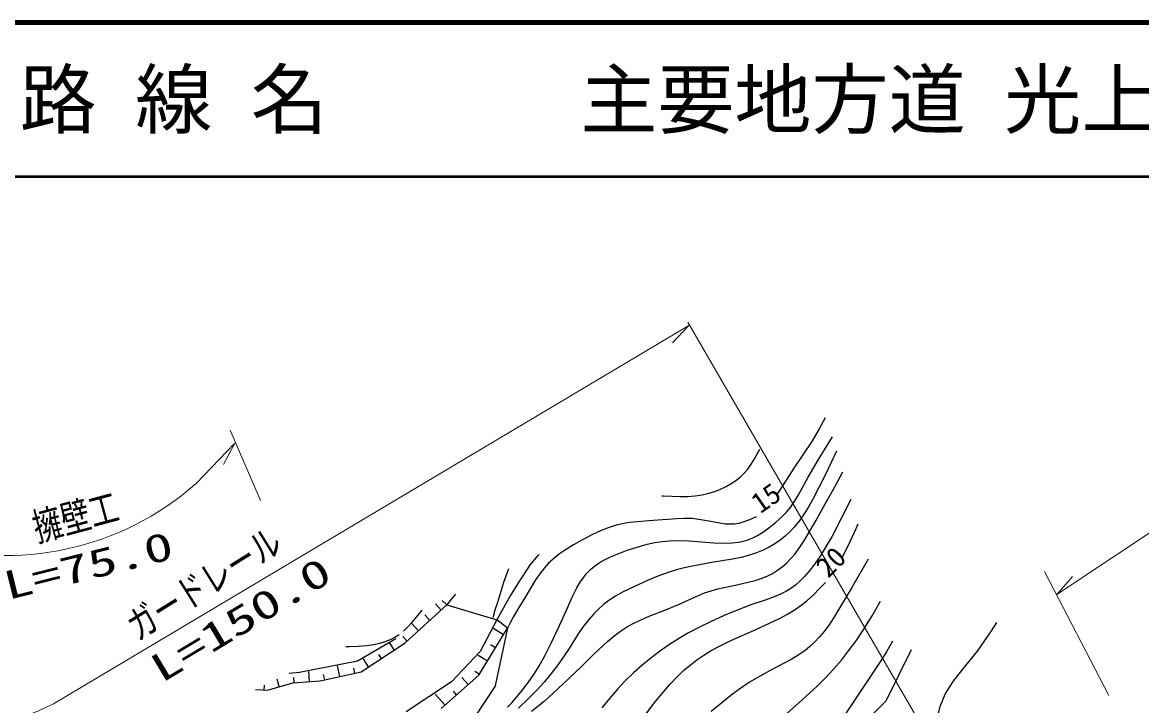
# Model space of a CAD drawing. Units: millimetres, scale not verified. Extents: x 40000 to 680000, y 20000 to 380000.
# Drawn here: x 180561 to 253142, y 335661 to 380000 of the extents above; entities that cross this region are included whole.
import ezdxf
from ezdxf.enums import TextEntityAlignment as Align

# ---------------------------------------------------------------- set-up
doc = ezdxf.new("R2010")
doc.units = ezdxf.units.MM
doc.header["$LTSCALE"] = 1000
for name, color, linetype, lineweight in [('M-BGD', 7, 'Continuous', 25), ('M-STR-HTXT', 7, 'Continuous', 13), ('M-TTL', 2, 'Continuous', 140), ('M-TTL-LINE', 7, 'Continuous', 50)]:
    doc.layers.add(name, color=color, linetype=linetype, lineweight=lineweight)
doc.layers.add('M-TTL-TXT', color=7, linetype='Continuous')
doc.styles.add('ＭＳ ゴシック', font='')
doc.styles.get('ＭＳ ゴシック').set_extended_font_data('MS Gothic')

msp = doc.modelspace()

# ---------------------------------------------------------------- linework, layer by layer
at = {"layer": 'M-BGD'}
for p, q in [((232629, 354336), (232240, 353623)), ((232240, 353623), (231756, 352797)), ((231756, 352797), (230595, 351061)), ((232639, 352374), (233093, 353106)), ((228041, 351672), (228394, 352314)), ((232190, 351637), (232639, 352374)), ((233366, 352172), (232611, 350623)), ((227590, 350994), (227828, 351324)), ((227828, 351324), (228041, 351672)), ((231515, 350476), (232190, 351637)), ((227122, 350503), (227368, 350739)), ((227368, 350739), (227590, 350994)), ((230595, 351061), (229454, 349313)), ((232611, 350623), (231818, 349067)), ((233238, 349864), (233760, 350829)), ((225843, 349707), (226195, 349873)), ((226195, 349873), (226533, 350066)), ((226533, 350066), (226836, 350271)), ((226836, 350271), (227122, 350503)), ((230863, 349297), (231515, 350476)), ((232711, 348898), (233238, 349864)), ((222020, 349273), (222127, 349266)), ((222127, 349266), (223192, 349227)), ((223192, 349227), (223695, 349240)), ((223695, 349240), (224201, 349282)), ((224201, 349282), (224640, 349349)), ((224640, 349349), (225083, 349448)), ((225083, 349448), (225464, 349562)), ((225464, 349562), (225843, 349707)), ((230613, 348888), (230863, 349297)), ((230089, 348198), (230342, 348503)), ((230342, 348503), (230613, 348888)), ((231513, 348520), (231180, 347986)), ((231818, 349067), (231513, 348520)), ((232013, 347646), (232711, 348898)), ((234284, 349041), (233689, 347842)), ((221459, 347684), (219924, 347549)), ((222994, 347789), (221459, 347684)), ((223502, 347807), (222994, 347789)), ((224011, 347795), (223502, 347807)), ((225078, 347635), (224011, 347795)), ((227722, 347724), (227287, 347556)), ((228153, 347923), (227722, 347724)), ((229407, 347549), (229817, 347917)), ((229817, 347917), (230089, 348198)), ((231180, 347986), (230909, 347602)), ((233689, 347842), (233068, 346659)), ((218099, 347030), (217492, 346744)), ((218542, 347208), (218099, 347030)), ((218994, 347358), (218542, 347208)), ((219458, 347468), (218994, 347358)), ((219924, 347549), (219458, 347468)), ((226134, 347447), (225078, 347635)), ((226443, 347428), (226134, 347447)), ((226744, 347440), (226443, 347428)), ((227017, 347483), (226744, 347440)), ((227287, 347556), (227017, 347483)), ((228612, 346936), (228973, 347200)), ((228973, 347200), (229407, 347549)), ((230611, 347234), (230333, 346936)), ((230909, 347602), (230611, 347234)), ((231282, 346396), (232013, 347646)), ((234493, 346867), (234622, 347159)), ((234622, 347159), (234750, 347452)), ((216894, 346429), (216293, 346092)), ((217492, 346744), (216894, 346429)), ((221081, 346134), (221567, 346241)), ((221567, 346241), (222055, 346319)), ((222055, 346319), (222532, 346360)), ((222532, 346360), (223013, 346372)), ((223013, 346372), (223806, 346346)), ((223806, 346346), (224607, 346289)), ((224607, 346289), (225393, 346234)), ((225393, 346234), (226187, 346209)), ((226187, 346209), (226596, 346222)), ((226596, 346222), (227004, 346265)), ((227004, 346265), (227321, 346327)), ((227321, 346327), (227633, 346419)), ((227633, 346419), (227940, 346545)), ((227940, 346545), (228236, 346699)), ((228236, 346699), (228612, 346936)), ((229706, 346399), (229358, 346161)), ((230032, 346658), (229706, 346399)), ((230333, 346936), (230032, 346658)), ((230988, 345948), (231282, 346396)), ((233068, 346659), (232695, 346006)), ((234106, 346041), (234493, 346867)), ((215711, 345730), (215335, 345465)), ((216293, 346092), (215711, 345730)), ((218703, 345320), (219238, 345543)), ((219238, 345543), (219786, 345739)), ((219786, 345739), (220431, 345951)), ((220431, 345951), (221081, 346134)), ((228165, 345575), (227720, 345425)), ((228596, 345752), (228165, 345575)), ((228984, 345943), (228596, 345752)), ((229358, 346161), (228984, 345943)), ((230402, 345202), (230672, 345521)), ((230672, 345521), (230988, 345948)), ((232695, 346006), (232295, 345366)), ((233694, 345233), (234106, 346041)), ((213419, 344702), (213999, 345401)), ((213999, 345401), (214067, 345477)), ((214687, 344900), (214418, 344605)), ((214977, 345175), (214687, 344900)), ((215335, 345465), (214977, 345175)), ((217670, 344716), (217958, 344918)), ((217958, 344918), (218321, 345130)), ((218321, 345130), (218703, 345320)), ((225151, 344920), (223688, 344650)), ((226611, 345158), (225151, 344920)), ((227172, 345278), (226611, 345158)), ((227720, 345425), (227172, 345278)), ((229831, 344664), (230113, 344908)), ((230113, 344908), (230402, 345202)), ((231953, 344871), (231581, 344385)), ((232295, 345366), (231953, 344871)), ((235419, 345169), (234359, 343337)), ((211975, 344246), (211768, 343661)), ((212094, 344536), (211975, 344246)), ((213419, 344702), (212794, 343755)), ((214117, 344224), (213835, 343817)), ((214418, 344605), (214117, 344224)), ((216962, 344002), (217170, 344257)), ((217170, 344257), (217404, 344493)), ((217404, 344493), (217670, 344716)), ((221761, 344054), (221098, 343784)), ((222429, 344293), (221761, 344054)), ((223053, 344486), (222429, 344293)), ((223688, 344650), (223053, 344486)), ((228478, 343906), (228861, 344065)), ((228861, 344065), (229204, 344242)), ((229204, 344242), (229533, 344445)), ((229533, 344445), (229831, 344664)), ((231286, 344045), (230972, 343728)), ((231581, 344385), (231286, 344045)), ((211768, 343661), (211562, 343009)), ((212794, 343755), (212195, 342793)), ((213835, 343817), (213482, 343251)), ((216217, 342695), (216524, 343313)), ((216524, 343313), (216732, 343668)), ((216732, 343668), (216962, 344002)), ((220289, 343415), (219483, 343014)), ((221098, 343784), (220289, 343415)), ((225670, 343241), (226882, 343494)), ((226882, 343494), (228086, 343775)), ((228086, 343775), (228478, 343906)), ((230694, 343487), (230399, 343272)), ((230972, 343728), (230694, 343487)), ((232281, 343274), (232458, 343459)), ((232458, 343459), (232634, 343645)), ((234359, 343337), (233257, 341492)), ((208507, 342712), (208092, 342194)), ((208647, 342891), (208507, 342712)), ((211562, 343009), (211365, 342346)), ((212195, 342793), (211755, 342015)), ((213142, 342667), (212748, 342037)), ((213482, 343251), (213142, 342667)), ((215936, 342060), (216217, 342695)), ((219032, 342756), (218600, 342474)), ((219483, 343014), (219032, 342756)), ((223228, 342267), (224007, 342634)), ((224007, 342634), (224795, 342971)), ((224795, 342971), (225228, 343120)), ((225228, 343120), (225670, 343241)), ((229199, 342680), (228657, 342487)), ((229720, 342897), (229199, 342680)), ((230070, 343073), (229720, 342897)), ((230399, 343272), (230070, 343073)), ((231433, 342465), (231864, 342856)), ((231864, 342856), (232281, 343274)), ((205388, 339732), (208092, 342194)), ((207722, 341858), (207347, 342270)), ((208092, 342194), (207792, 342483)), ((208092, 342194), (211337, 341225)), ((211365, 342346), (211202, 341850)), ((211755, 342015), (211337, 341225)), ((212748, 342037), (212380, 341393)), ((215402, 340870), (215936, 342060)), ((217924, 341931), (217610, 341616)), ((218253, 342215), (217924, 341931)), ((218600, 342474), (218253, 342215)), ((222225, 341850), (223228, 342267)), ((226973, 341888), (226069, 341508)), ((227809, 342201), (226973, 341888)), ((228657, 342487), (227809, 342201)), ((230168, 341598), (230668, 341901)), ((230668, 341901), (231058, 342170)), ((231058, 342170), (231433, 342465)), ((235664, 341493), (236219, 342438)), ((205887, 341116), (206213, 341509)), ((206213, 341509), (206478, 341856)), ((206983, 341185), (206649, 341551)), ((211337, 341225), (210237, 339179)), ((211202, 341850), (211061, 341349)), ((212023, 340685), (211337, 341225)), ((212380, 341393), (212200, 341043)), ((217317, 341281), (216954, 340807)), ((217610, 341616), (217317, 341281)), ((220125, 340973), (220657, 341228)), ((220657, 341228), (221210, 341461)), ((221210, 341461), (222225, 341850)), ((226069, 341508), (225177, 341100)), ((228079, 340587), (229650, 341319)), ((229650, 341319), (230168, 341598)), ((233257, 341492), (232918, 340976)), ((235084, 340560), (235664, 341493)), ((205273, 340500), (205545, 340750)), ((205545, 340750), (205887, 341116)), ((206244, 340512), (205789, 341011)), ((210151, 337636), (212023, 340685)), ((211761, 340259), (211105, 340662)), ((212023, 340685), (211205, 336860)), ((212200, 341043), (212023, 340685)), ((214849, 339709), (215402, 340870)), ((216954, 340807), (216612, 340312)), ((218917, 340179), (219349, 340502)), ((219349, 340502), (219729, 340750)), ((219729, 340750), (220125, 340973)), ((224462, 340753), (223760, 340380)), ((225177, 341100), (224462, 340753)), ((226505, 339887), (228079, 340587)), ((232555, 340477), (232258, 340116)), ((232918, 340976), (232555, 340477)), ((234623, 339874), (235084, 340560)), ((242493, 339201), (243400, 340518)), ((243400, 340518), (243754, 341060)), ((204789, 339992), (202295, 338550)), ((202529, 337850), (205388, 339732)), ((203327, 339626), (203748, 339720)), ((203748, 339720), (204096, 339827)), ((204096, 339827), (204435, 339963)), ((204685, 339269), (204369, 339749)), ((204435, 339963), (204716, 340105)), ((204716, 340105), (204985, 340275)), ((205505, 339839), (205233, 340137)), ((214460, 338946), (214849, 339709)), ((216612, 340312), (215966, 339311)), ((217648, 339025), (218505, 339832)), ((218505, 339832), (218917, 340179)), ((223103, 339997), (222457, 339585)), ((223760, 340380), (223103, 339997)), ((225859, 339572), (226505, 339887)), ((231938, 339775), (231628, 339489)), ((232258, 340116), (231938, 339775)), ((234137, 339207), (234623, 339874)), ((236982, 339834), (236598, 339160)), ((201533, 339496), (201771, 339492)), ((201771, 339492), (202335, 339511)), ((202335, 339511), (202893, 339560)), ((202893, 339560), (203327, 339626)), ((203850, 338720), (203675, 338986)), ((210237, 339179), (208394, 337206)), ((211238, 339407), (210910, 339608)), ((215966, 339311), (215296, 338330)), ((216810, 338193), (217648, 339025)), ((221874, 339179), (221310, 338748)), ((222457, 339585), (221874, 339179)), ((224753, 338944), (225230, 339233)), ((225230, 339233), (225859, 339572)), ((231297, 339226), (230872, 338931)), ((231628, 339489), (231297, 339226)), ((233673, 338618), (234137, 339207)), ((236598, 339160), (236186, 338499)), ((236583, 335971), (238229, 339301)), ((241557, 338026), (242493, 339201)), ((202295, 338550), (198540, 337815)), ((201144, 337546), (200991, 338244)), ((203015, 338170), (202653, 338720)), ((210715, 338555), (210125, 338918)), ((214045, 338198), (214460, 338946)), ((215296, 338330), (214858, 337752)), ((220740, 338275), (220189, 337779)), ((221310, 338748), (220740, 338275)), ((223440, 337931), (223860, 338294)), ((223860, 338294), (224297, 338632)), ((224297, 338632), (224753, 338944)), ((230422, 338656), (229061, 337931)), ((230872, 338931), (230422, 338656)), ((233186, 338048), (233673, 338618)), ((236186, 338499), (234986, 336682)), ((198540, 337815), (197862, 337744)), ((199177, 337221), (199134, 337880)), ((199868, 337266), (202529, 337850)), ((200168, 337332), (200091, 337681)), ((202121, 337761), (202050, 338082)), ((207709, 335467), (210151, 337636)), ((210192, 337703), (209897, 337884)), ((213388, 337190), (213728, 337684)), ((213728, 337684), (214045, 338198)), ((214858, 337752), (214394, 337190)), ((215605, 337049), (216810, 338193)), ((220189, 337779), (219658, 337261)), ((222979, 337490), (223440, 337931)), ((229061, 337931), (227709, 337176)), ((232645, 337468), (233186, 338048)), ((240927, 337235), (241557, 338026)), ((196250, 336675), (196263, 336981)), ((196450, 336667), (198094, 337151)), ((197217, 336893), (197076, 337369)), ((198094, 337151), (199868, 337266)), ((198179, 337157), (198158, 337486)), ((208394, 337206), (205441, 335262)), ((209462, 337024), (209050, 337489)), ((209934, 334941), (211231, 336899)), ((212856, 336503), (213388, 337190)), ((214394, 337190), (213913, 336657)), ((214390, 335937), (215605, 337049)), ((219658, 337261), (219145, 336719)), ((222018, 336428), (222541, 337029)), ((222541, 337029), (222979, 337490)), ((227158, 336803), (226621, 336403)), ((227709, 337176), (227158, 336803)), ((230912, 335833), (232085, 336913)), ((232085, 336913), (232645, 337468)), ((240396, 336404), (240927, 337235)), ((195673, 336699), (196450, 336667)), ((207968, 335696), (207338, 336405)), ((208715, 336360), (208509, 336593)), ((212303, 335837), (212856, 336503)), ((213407, 336141), (212728, 335494)), ((213913, 336657), (213407, 336141)), ((218636, 336130), (218146, 335517)), ((219145, 336719), (218636, 336130)), ((221520, 335809), (222018, 336428)), ((226621, 336403), (225237, 335288)), ((234986, 336682), (233758, 334879)), ((240090, 335675), (240396, 336404)), ((212303, 335837), (212014, 335555)), ((214390, 335937), (213582, 335283)), ((220746, 334781), (221520, 335809)), ((229716, 334774), (230912, 335833)), ((232152, 331525), (236583, 335971)), ((239899, 334914), (240090, 335675))]:
    msp.add_line(p, q, dxfattribs=at)
at = {"layer": 'M-STR-HTXT'}
for p, q in [((182581, 335775), (223789, 360335)), ((223789, 360335), (222715, 359207)), ((239108, 333964), (223708, 360552)), ((196007, 348981), (194032, 353540)), ((191824, 350077), (194343, 352690)), ((194343, 352690), (193605, 351319)), ((255499, 348103), (247636, 342862)), ((251006, 336310), (246841, 344355)), ((247636, 342862), (248652, 344043))]:
    msp.add_line(p, q, dxfattribs=at)
for centre, radius, start, end in [((179507, 363982), 18576, 252.99492, 311.53462), ((168081, 365925), 33455, 237.51187, 295.68356)]:
    msp.add_arc(centre, radius, start, end, dxfattribs=at)
at = {"layer": 'M-TTL'}
msp.add_line((680000, 380000), (40000, 380000), dxfattribs=at)
at = {"layer": 'M-TTL-LINE'}
msp.add_line((40000, 370000), (680000, 370000), dxfattribs=at)

# ---------------------------------------------------------------- texts
at = {"layer": 'M-BGD', "style": 'ＭＳ ゴシック'}
for s, rotation, p in [('15', 35, (228647, 347760)), ('20', 45, (233101, 343605))]:
    msp.add_text(s, height=1320, rotation=rotation, dxfattribs=at).set_placement(p, align=Align.BOTTOM_LEFT)
at = {"layer": 'M-STR-HTXT', "style": 'ＭＳ ゴシック'}
for s, rotation, width, p in [('擁壁工', 15, 0.75, (181666, 345752)), ('ガードレール', 32, 0.75, (188338, 339363)), ('L=75.0', 14, 1.5, (179740, 341979)), ('L=150.0', 31, 1.5, (189856, 336618))]:
    msp.add_text(s, height=1833, rotation=rotation, dxfattribs=dict(at, width=width)).set_placement(p, align=Align.BOTTOM_LEFT)
at = {"layer": 'M-TTL-TXT', "style": 'ＭＳ ゴシック'}
for s, p in [('路 線 名', (180380, 375000)), ('主要地方道 光上関線', (216734, 375000))]:
    msp.add_text(s, height=3666, dxfattribs=at).set_placement(p, align=Align.MIDDLE_LEFT)

doc.saveas('drawing.dxf')
